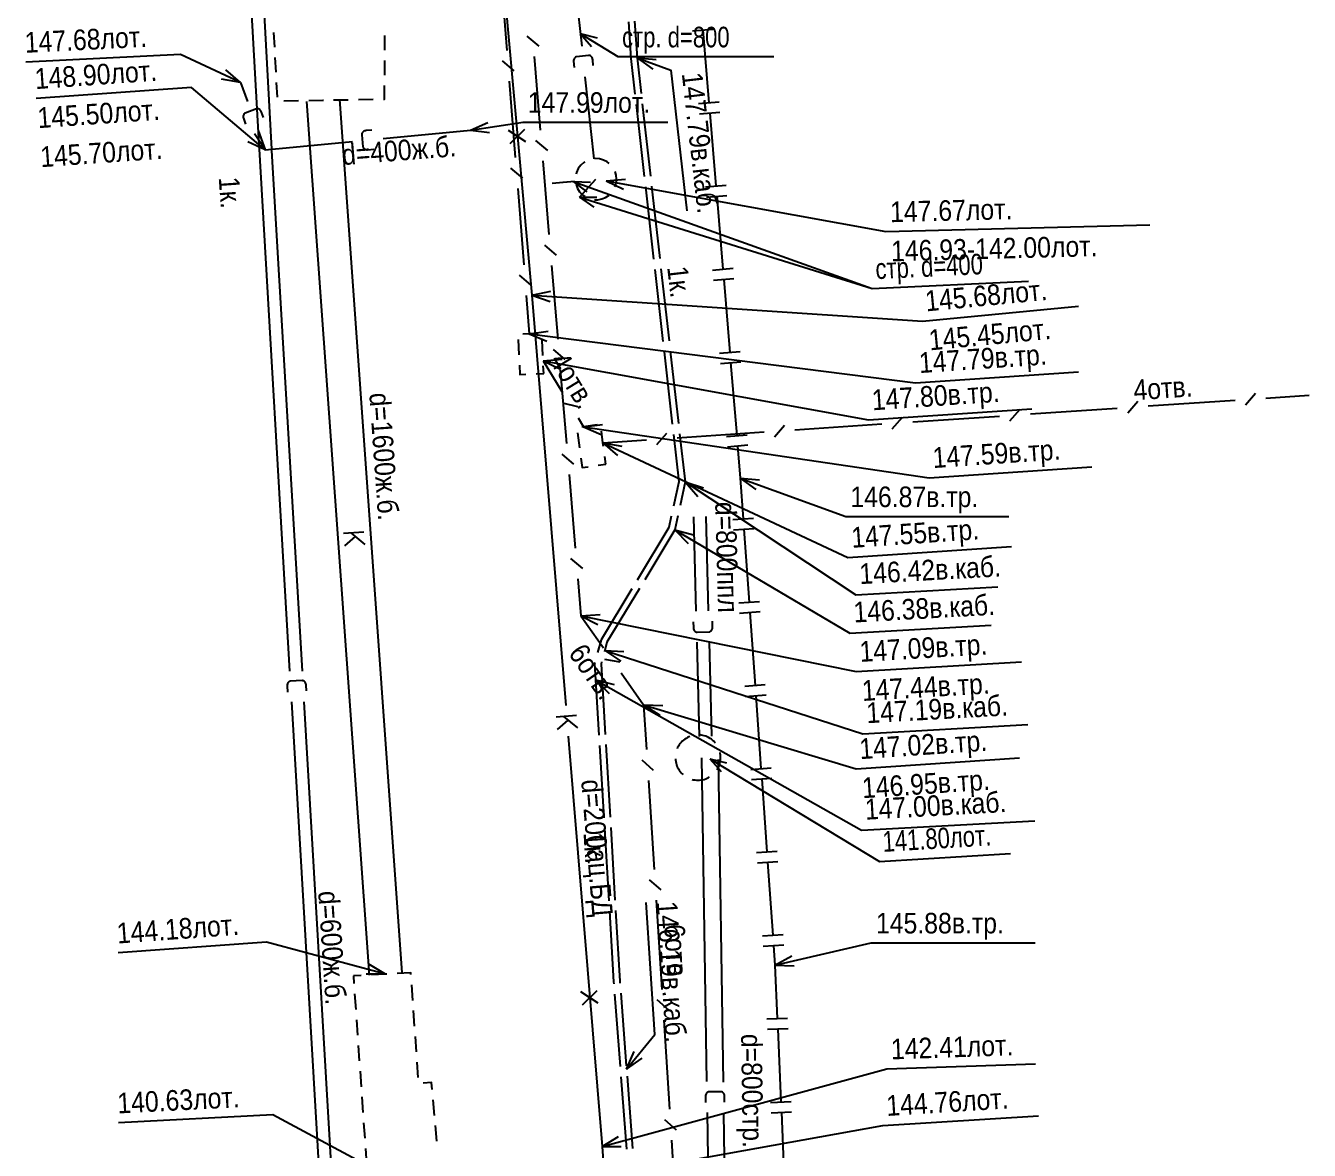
# Model space of a CAD drawing. Header units: metres. Extents: x -3947 to -3704, y 4976 to 6609.
# Drawn here: x -3833.9 to -3771.6, y 5444.9 to 5499.5 of the extents above; entities that cross this region are included whole.
import ezdxf
from ezdxf.enums import TextEntityAlignment as Align

# ---------------------------------------------------------------- set-up
doc = ezdxf.new("R2010")
doc.units = ezdxf.units.M
doc.header["$MEASUREMENT"] = 0
for name, color, linetype, lineweight in [('Водосток', 7, 'Continuous', 25), ('Газопровод', 7, 'Continuous', 25), ('Кабели', 7, 'Continuous', 25), ('Кабель связи', 7, 'Continuous', 25), ('Кабель электрический', 7, 'Continuous', 25), ('Канализация самотёчная', 7, 'Continuous', 25)]:
    doc.layers.add(name, color=color, linetype=linetype, lineweight=lineweight)
doc.styles.add('Style-RUSSIAN_1251', font='RUSSIAN_1251.shx')
doc.styles.add('Style-RUSSIAN_1251 I 0.00000', font='RUSSIAN_1251.shx')
doc.linetypes.add('Stok', pattern='A,-1.75,[108,dgnlstyle-500_multi_und.shx,S=0.007373,R=0,X=0,Y=0],-1.75', length=3.5)

msp = doc.modelspace()

# ---------------------------------------------------------------- linework, layer by layer
at = {"layer": 'Водосток', "linetype": 'Continuous'}
for p, q in [((-3824.128, 5521.655), (-3822.572, 5493.428)), ((-3823.529, 5521.699), (-3821.974, 5493.483)), ((-3807.345, 5502.458), (-3806.919, 5498.484)), ((-3806.985, 5499.105), (-3806.435, 5498.472)), ((-3806.985, 5499.105), (-3806.173, 5498.898)), ((-3823.479, 5496.723), (-3824.188, 5497.332)), ((-3806.759, 5496.992), (-3806.333, 5493.018)), ((-3823.479, 5496.723), (-3824.4, 5496.879)), ((-3823.479, 5496.723), (-3823.136, 5495.793)), ((-3812.316, 5494.404), (-3811.465, 5494.789)), ((-3822.273, 5493.455), (-3823.122, 5493.845)), ((-3822.273, 5493.455), (-3822.799, 5494.227)), ((-3822.617, 5494.386), (-3822.273, 5493.455)), ((-3822.273, 5493.455), (-3818.041, 5493.859)), ((-3816.548, 5494.001), (-3812.316, 5494.404)), ((-3812.316, 5494.404), (-3811.388, 5494.295)), ((-3822.575, 5493.483), (-3821.092, 5468.151)), ((-3821.971, 5493.427), (-3820.491, 5468.15)), ((-3805.725, 5491.947), (-3804.795, 5492.032)), ((-3808.357, 5491.83), (-3807.66, 5491.895)), ((-3807.336, 5491.925), (-3806.667, 5491.419)), ((-3807.336, 5491.925), (-3806.498, 5491.89)), ((-3807.023, 5491.152), (-3806.552, 5491.67)), ((-3805.725, 5491.947), (-3804.884, 5491.54)), ((-3807.023, 5491.152), (-3806.334, 5490.675)), ((-3807.023, 5491.152), (-3806.185, 5491.152)), ((-3801.358, 5471.058), (-3801.481, 5475.638)), ((-3800.759, 5471.074), (-3800.881, 5475.654)), ((-3801.196, 5464.978), (-3801.318, 5469.558)), ((-3800.596, 5464.994), (-3800.718, 5469.575)), ((-3821.005, 5466.653), (-3819.522, 5441.32)), ((-3820.404, 5466.653), (-3818.924, 5441.376)), ((-3801.102, 5463.936), (-3800.857, 5448.224)), ((-3800.701, 5463.899), (-3800.146, 5463.271)), ((-3800.701, 5463.899), (-3799.887, 5463.698)), ((-3800.3, 5463.862), (-3800.057, 5448.193)), ((-3800.834, 5446.724), (-3800.59, 5431.012)), ((-3800.034, 5446.693), (-3799.79, 5431.025))]:
    msp.add_line(p, q, dxfattribs=at)
at = {"layer": 'Водосток', "linetype": 'Continuous', "flags": 128}
for points in [[(-3806.985, 5499.105), (-3805.158, 5497.979), (-3797.597, 5497.979)], [(-3823.479, 5496.723), (-3826.384, 5498.086), (-3833.901, 5497.712)], [(-3806.355, 5497.549), (-3806.384, 5497.825), (-3806.391, 5497.864), (-3806.401, 5497.893), (-3806.417, 5497.932), (-3806.439, 5497.967), (-3806.462, 5497.992), (-3806.495, 5498.014), (-3806.529, 5498.031), (-3806.557, 5498.035), (-3806.585, 5498.037), (-3807.166, 5497.974), (-3807.191, 5497.967), (-3807.211, 5497.958), (-3807.234, 5497.942), (-3807.251, 5497.924), (-3807.271, 5497.898), (-3807.289, 5497.871), (-3807.299, 5497.838), (-3807.31, 5497.79), (-3807.311, 5497.753), (-3807.278, 5497.445)], [(-3822.273, 5493.455), (-3825.85, 5496.477), (-3833.393, 5495.951)], [(-3822.361, 5495.024), (-3822.457, 5495.285), (-3822.472, 5495.32), (-3822.489, 5495.346), (-3822.514, 5495.381), (-3822.544, 5495.409), (-3822.573, 5495.428), (-3822.61, 5495.441), (-3822.647, 5495.449), (-3822.675, 5495.446), (-3822.703, 5495.441), (-3823.251, 5495.238), (-3823.274, 5495.225), (-3823.291, 5495.212), (-3823.309, 5495.19), (-3823.321, 5495.169), (-3823.335, 5495.139), (-3823.345, 5495.108), (-3823.347, 5495.074), (-3823.346, 5495.025), (-3823.338, 5494.989), (-3823.231, 5494.698)], [(-3812.316, 5494.404), (-3809.76, 5494.801), (-3802.735, 5494.801)], [(-3817.1, 5494.411), (-3817.376, 5494.385), (-3817.415, 5494.379), (-3817.444, 5494.369), (-3817.484, 5494.354), (-3817.519, 5494.332), (-3817.544, 5494.309), (-3817.567, 5494.277), (-3817.584, 5494.243), (-3817.588, 5494.215), (-3817.59, 5494.187), (-3817.535, 5493.605), (-3817.528, 5493.58), (-3817.519, 5493.56), (-3817.503, 5493.537), (-3817.485, 5493.52), (-3817.46, 5493.499), (-3817.433, 5493.481), (-3817.4, 5493.47), (-3817.353, 5493.459), (-3817.316, 5493.458), (-3817.007, 5493.487)], [(-3806.76, 5492.869), (-3806.816, 5492.836), (-3806.965, 5492.703), (-3807.084, 5492.543), (-3807.17, 5492.362), (-3807.191, 5492.275)], [(-3805.592, 5492.794), (-3805.687, 5492.87), (-3805.865, 5492.96), (-3806.058, 5493.014), (-3806.257, 5493.028), (-3806.29, 5493.023)], [(-3805.302, 5491.661), (-3805.266, 5491.751), (-3805.23, 5491.947), (-3805.227, 5492.028)], [(-3805.227, 5492.028), (-3805.247, 5492.227), (-3805.299, 5492.396)], [(-3807.336, 5491.925), (-3792.819, 5486.716), (-3785.229, 5487.074)], [(-3807.195, 5491.78), (-3807.193, 5491.771), (-3807.123, 5491.584), (-3807.017, 5491.415), (-3806.879, 5491.27), (-3806.76, 5491.186)], [(-3805.725, 5491.947), (-3792.155, 5489.483), (-3779.354, 5489.808)], [(-3807.023, 5491.152), (-3792.819, 5486.716), (-3785.229, 5487.074)], [(-3806.291, 5491.034), (-3806.138, 5491.032), (-3805.941, 5491.07), (-3805.757, 5491.146), (-3805.591, 5491.257), (-3805.589, 5491.258)], [(-3801.506, 5470.543), (-3801.498, 5470.266), (-3801.495, 5470.227), (-3801.487, 5470.197), (-3801.475, 5470.156), (-3801.456, 5470.12), (-3801.434, 5470.093), (-3801.404, 5470.069), (-3801.371, 5470.049), (-3801.343, 5470.043), (-3801.316, 5470.039), (-3800.731, 5470.054), (-3800.706, 5470.06), (-3800.685, 5470.067), (-3800.66, 5470.082), (-3800.643, 5470.098), (-3800.62, 5470.122), (-3800.6, 5470.147), (-3800.587, 5470.18), (-3800.573, 5470.226), (-3800.569, 5470.263), (-3800.577, 5470.573)], [(-3820.274, 5467.19), (-3820.29, 5467.467), (-3820.295, 5467.506), (-3820.303, 5467.535), (-3820.317, 5467.576), (-3820.337, 5467.611), (-3820.36, 5467.637), (-3820.391, 5467.661), (-3820.424, 5467.68), (-3820.452, 5467.685), (-3820.48, 5467.688), (-3821.064, 5467.654), (-3821.089, 5467.648), (-3821.109, 5467.639), (-3821.133, 5467.624), (-3821.151, 5467.607), (-3821.172, 5467.583), (-3821.191, 5467.556), (-3821.203, 5467.524), (-3821.217, 5467.477), (-3821.219, 5467.44), (-3821.201, 5467.131)], [(-3801.666, 5464.98), (-3801.719, 5464.958), (-3801.789, 5464.925), (-3801.855, 5464.886), (-3801.919, 5464.844), (-3801.979, 5464.796), (-3802.036, 5464.745), (-3802.09, 5464.69), (-3802.139, 5464.631), (-3802.184, 5464.569), (-3802.225, 5464.504), (-3802.261, 5464.436), (-3802.285, 5464.384)], [(-3800.418, 5464.644), (-3800.455, 5464.688), (-3800.508, 5464.744), (-3800.565, 5464.795), (-3800.626, 5464.842), (-3800.689, 5464.885), (-3800.756, 5464.924), (-3800.825, 5464.957), (-3800.896, 5464.986), (-3800.969, 5465.01), (-3801.043, 5465.029), (-3801.119, 5465.042), (-3801.176, 5465.048)], [(-3800.351, 5463.354), (-3800.321, 5463.402), (-3800.285, 5463.47), (-3800.253, 5463.54), (-3800.227, 5463.612), (-3800.206, 5463.686), (-3800.19, 5463.761), (-3800.179, 5463.837), (-3800.174, 5463.914), (-3800.174, 5463.99), (-3800.179, 5464.067), (-3800.19, 5464.143), (-3800.201, 5464.199)], [(-3802.371, 5463.896), (-3802.367, 5463.839), (-3802.356, 5463.763), (-3802.341, 5463.688), (-3802.319, 5463.614), (-3802.293, 5463.542), (-3802.262, 5463.472), (-3802.226, 5463.404), (-3802.186, 5463.339), (-3802.14, 5463.277), (-3802.091, 5463.218), (-3802.038, 5463.162), (-3801.995, 5463.124)], [(-3800.701, 5463.899), (-3792.462, 5458.909), (-3786.105, 5459.296)], [(-3801.558, 5462.891), (-3801.503, 5462.877), (-3801.427, 5462.864), (-3801.351, 5462.856), (-3801.274, 5462.853), (-3801.197, 5462.856), (-3801.121, 5462.864)], [(-3801.121, 5462.864), (-3801.045, 5462.877), (-3800.971, 5462.895), (-3800.898, 5462.919), (-3800.827, 5462.948), (-3800.757, 5462.981), (-3800.708, 5463.01)], [(-3799.981, 5447.226), (-3799.985, 5447.504), (-3799.988, 5447.543), (-3799.995, 5447.573), (-3800.007, 5447.614), (-3800.026, 5447.65), (-3800.047, 5447.677), (-3800.078, 5447.702), (-3800.11, 5447.722), (-3800.138, 5447.729), (-3800.165, 5447.733), (-3800.75, 5447.724), (-3800.775, 5447.719), (-3800.796, 5447.712), (-3800.821, 5447.698), (-3800.839, 5447.681), (-3800.862, 5447.658), (-3800.882, 5447.632), (-3800.895, 5447.6), (-3800.91, 5447.554), (-3800.914, 5447.517), (-3800.91, 5447.207)], [(-3808.219, 5443.221), (-3792.301, 5446.089), (-3784.747, 5446.561)]]:
    msp.add_lwpolyline(points, dxfattribs=at)
at = {"layer": 'Водосток', "linetype": 'Stok', "flags": 128}
for points in [[(-3807.023, 5491.152), (-3806.227, 5492.028)], [(-3808.357, 5491.83), (-3807.275, 5491.93)]]:
    msp.add_lwpolyline(points, dxfattribs=at)
at = {"layer": 'Газопровод', "linetype": 'Continuous'}
for p, q in [((-3801.541, 5499.236), (-3800.544, 5499.32)), ((-3801.043, 5499.278), (-3800.746, 5495.738)), ((-3801.245, 5495.696), (-3800.248, 5495.779)), ((-3801.203, 5495.198), (-3800.206, 5495.281)), ((-3800.705, 5495.239), (-3800.408, 5491.699)), ((-3800.906, 5491.657), (-3799.91, 5491.741)), ((-3800.865, 5491.159), (-3799.868, 5491.243)), ((-3800.366, 5491.201), (-3800.07, 5487.66)), ((-3800.568, 5487.619), (-3799.572, 5487.702)), ((-3800.526, 5487.121), (-3799.53, 5487.204)), ((-3800.028, 5487.162), (-3799.732, 5483.622)), ((-3800.23, 5483.58), (-3799.234, 5483.664)), ((-3800.188, 5483.082), (-3799.192, 5483.165)), ((-3799.69, 5483.124), (-3799.394, 5479.583)), ((-3799.892, 5479.542), (-3798.895, 5479.625)), ((-3799.85, 5479.043), (-3798.854, 5479.127)), ((-3799.22, 5477.51), (-3798.459, 5476.969)), ((-3799.22, 5477.51), (-3798.289, 5477.439)), ((-3799.579, 5475.507), (-3798.581, 5475.578)), ((-3799.543, 5475.009), (-3798.546, 5475.08)), ((-3799.045, 5475.044), (-3798.793, 5471.5)), ((-3799.291, 5471.465), (-3798.294, 5471.536)), ((-3799.256, 5470.966), (-3798.259, 5471.037)), ((-3798.757, 5471.002), (-3798.505, 5467.458)), ((-3799.004, 5467.422), (-3798.007, 5467.493)), ((-3798.969, 5466.924), (-3797.971, 5466.995)), ((-3798.47, 5466.959), (-3798.218, 5463.415)), ((-3798.717, 5463.38), (-3797.719, 5463.451)), ((-3798.681, 5462.881), (-3797.684, 5462.952)), ((-3798.182, 5462.917), (-3797.931, 5459.373)), ((-3798.429, 5459.337), (-3797.432, 5459.408)), ((-3798.394, 5458.839), (-3797.396, 5458.91)), ((-3797.895, 5458.874), (-3797.643, 5455.33)), ((-3798.142, 5455.295), (-3797.144, 5455.366)), ((-3798.106, 5454.796), (-3797.109, 5454.867)), ((-3797.54, 5453.88), (-3796.72, 5454.327)), ((-3797.54, 5453.88), (-3796.607, 5453.84)), ((-3797.926, 5451.262), (-3796.927, 5451.305)), ((-3797.904, 5450.762), (-3796.905, 5450.806)), ((-3797.405, 5450.784), (-3797.25, 5447.235)), ((-3797.75, 5447.213), (-3796.751, 5447.257)), ((-3797.728, 5446.714), (-3796.729, 5446.757)), ((-3797.228, 5446.735), (-3797.073, 5443.186))]:
    msp.add_line(p, q, dxfattribs=at)
at = {"layer": 'Газопровод', "linetype": 'Continuous', "flags": 128}
for points in [[(-3799.352, 5479.085), (-3799.22, 5477.51), (-3799.08, 5475.543)], [(-3799.22, 5477.51), (-3794.105, 5475.659), (-3786.191, 5475.659)], [(-3797.608, 5454.832), (-3797.54, 5453.88), (-3797.427, 5451.284)], [(-3797.54, 5453.88), (-3792.863, 5454.965), (-3784.913, 5454.965)]]:
    msp.add_lwpolyline(points, dxfattribs=at)
at = {"layer": 'Кабель связи', "linetype": 'Continuous'}
for p, q in [((-3810.841, 5501.99), (-3810.549, 5498.281)), ((-3809.576, 5498.977), (-3809.004, 5498.493)), ((-3810.775, 5497.777), (-3810.205, 5497.29)), ((-3809.228, 5497.987), (-3808.929, 5494.41)), ((-3810.431, 5496.786), (-3810.14, 5493.077)), ((-3809.152, 5493.904), (-3808.58, 5493.42)), ((-3808.804, 5492.915), (-3808.505, 5489.337)), ((-3810.366, 5492.572), (-3809.796, 5492.086)), ((-3810.022, 5491.581), (-3809.73, 5487.872)), ((-3808.729, 5488.832), (-3808.156, 5488.348)), ((-3808.38, 5487.843), (-3808.081, 5484.265)), ((-3809.956, 5487.368), (-3809.386, 5486.881)), ((-3809.612, 5486.377), (-3809.467, 5484.522)), ((-3809.467, 5484.522), (-3808.542, 5484.658)), ((-3809.467, 5484.522), (-3808.605, 5484.161)), ((-3810.005, 5484.246), (-3809.968, 5483.503)), ((-3808.806, 5483.475), (-3808.842, 5484.219)), ((-3808.793, 5483.213), (-3807.863, 5483.298)), ((-3808.305, 5483.76), (-3807.732, 5483.276)), ((-3808.793, 5483.213), (-3807.952, 5482.806)), ((-3808.793, 5483.213), (-3807.878, 5481.721)), ((-3808.763, 5482.604), (-3808.781, 5482.976)), ((-3807.956, 5482.77), (-3807.657, 5479.193)), ((-3809.135, 5482.586), (-3808.763, 5482.604)), ((-3774.709, 5481.074), (-3774.216, 5481.639)), ((-3773.714, 5481.407), (-3771.606, 5481.55)), ((-3807.851, 5481.169), (-3807.122, 5480.994)), ((-3786.136, 5480.301), (-3785.643, 5480.866)), ((-3785.141, 5480.634), (-3780.924, 5480.919)), ((-3780.422, 5480.688), (-3779.929, 5481.252)), ((-3779.428, 5481.021), (-3775.211, 5481.306)), ((-3807.094, 5480.442), (-3806.831, 5480.012)), ((-3806.831, 5480.012), (-3805.904, 5480.128)), ((-3796.567, 5479.862), (-3792.351, 5480.147)), ((-3791.849, 5479.915), (-3791.356, 5480.48)), ((-3790.854, 5480.248), (-3786.637, 5480.533)), ((-3807.123, 5479.72), (-3807.022, 5478.983)), ((-3806.831, 5480.012), (-3805.977, 5479.634)), ((-3803.275, 5479.143), (-3802.782, 5479.707)), ((-3802.28, 5479.475), (-3798.064, 5479.761)), ((-3797.562, 5479.529), (-3797.069, 5480.093)), ((-3805.885, 5479.232), (-3803.777, 5479.374)), ((-3805.885, 5479.232), (-3805.176, 5478.624)), ((-3805.885, 5479.232), (-3804.964, 5479.077)), ((-3807.881, 5478.687), (-3807.309, 5478.203)), ((-3805.743, 5478.193), (-3805.794, 5478.561)), ((-3807.532, 5477.698), (-3807.233, 5474.121)), ((-3806.112, 5478.142), (-3805.743, 5478.193)), ((-3807.457, 5473.615), (-3806.885, 5473.131)), ((-3807.108, 5472.626), (-3806.959, 5470.837)), ((-3806.959, 5470.837), (-3806.027, 5470.903)), ((-3806.959, 5470.837), (-3806.127, 5470.413)), ((-3806.959, 5470.837), (-3805.867, 5469.284)), ((-3805.804, 5468.735), (-3805.066, 5468.607)), ((-3805.003, 5468.058), (-3803.911, 5466.505)), ((-3803.911, 5466.505), (-3803.121, 5466.007)), ((-3803.911, 5466.505), (-3802.977, 5466.486)), ((-3803.911, 5466.505), (-3803.773, 5464.343)), ((-3804.007, 5463.842), (-3803.444, 5463.347)), ((-3803.678, 5462.846), (-3803.403, 5458.522)), ((-3803.637, 5458.021), (-3803.074, 5457.526)), ((-3803.308, 5457.025), (-3803.032, 5452.701)), ((-3803.266, 5452.2), (-3802.703, 5451.705)), ((-3802.937, 5451.204), (-3802.662, 5446.88)), ((-3802.895, 5446.379), (-3802.333, 5445.884)), ((-3802.567, 5445.383), (-3802.291, 5441.059))]:
    msp.add_line(p, q, dxfattribs=at)
at = {"layer": 'Кабель связи', "linetype": 'Continuous', "flags": 128}
for points in [[(-3809.024, 5484.544), (-3809.467, 5484.522), (-3809.767, 5484.508)], [(-3809.467, 5484.522), (-3790.714, 5482.151), (-3782.81, 5482.685)], [(-3809.944, 5483.003), (-3809.922, 5482.548), (-3809.634, 5482.562)], [(-3808.793, 5483.213), (-3792.999, 5480.343), (-3785.068, 5480.88)], [(-3806.172, 5480.102), (-3806.831, 5480.012), (-3806.909, 5480.001)], [(-3806.831, 5480.012), (-3790.05, 5477.54), (-3782.154, 5478.074)], [(-3805.861, 5479.057), (-3805.885, 5479.232), (-3805.962, 5479.794)], [(-3805.885, 5479.232), (-3793.995, 5473.667), (-3786.056, 5474.204)], [(-3806.954, 5478.487), (-3806.893, 5478.035), (-3806.607, 5478.074)], [(-3806.959, 5470.837), (-3793.605, 5468.131), (-3785.577, 5468.607)], [(-3803.911, 5466.505), (-3793.605, 5463.409), (-3785.672, 5463.941)]]:
    msp.add_lwpolyline(points, dxfattribs=at)
at = {"layer": 'Кабель электрический', "linetype": 'Continuous'}
for p, q in [((-3804.23, 5497.92), (-3803.47, 5497.377)), ((-3804.23, 5497.92), (-3803.299, 5497.847)), ((-3803.978, 5495.692), (-3803.581, 5492.184)), ((-3804.279, 5495.663), (-3803.882, 5492.154)), ((-3803.826, 5491.658), (-3803.43, 5488.149)), ((-3803.525, 5491.688), (-3803.128, 5488.18)), ((-3803.374, 5487.652), (-3802.978, 5484.144)), ((-3803.072, 5487.683), (-3802.675, 5484.175)), ((-3802.922, 5483.647), (-3802.526, 5480.138)), ((-3802.618, 5483.678), (-3802.221, 5480.17)), ((-3801.9, 5477.33), (-3801.287, 5476.626)), ((-3801.9, 5477.33), (-3801.011, 5477.043)), ((-3802.4, 5475.01), (-3801.752, 5474.337)), ((-3802.4, 5475.01), (-3801.498, 5474.768)), ((-3805.8, 5469.147), (-3805.02, 5468.633)), ((-3805.8, 5469.147), (-3804.867, 5469.109)), ((-3806.243, 5467.729), (-3805.583, 5467.067)), ((-3806.243, 5467.729), (-3805.337, 5467.502)), ((-3806.053, 5464.545), (-3805.843, 5461.021)), ((-3805.749, 5464.58), (-3805.541, 5461.056)), ((-3805.814, 5460.521), (-3805.604, 5456.997)), ((-3805.511, 5460.557), (-3805.303, 5457.032)), ((-3805.324, 5452.475), (-3805.055, 5448.954)), ((-3805.026, 5452.511), (-3804.757, 5448.991)), ((-3804.744, 5448.823), (-3804.365, 5449.677)), ((-3804.744, 5448.823), (-3803.979, 5449.359)), ((-3805.017, 5448.455), (-3804.748, 5444.935)), ((-3804.718, 5448.492), (-3804.449, 5444.972))]:
    msp.add_line(p, q, dxfattribs=at)
at = {"layer": 'Кабель электрический', "linetype": 'Continuous', "flags": 128}
for points in [[(-3804.65, 5499.676), (-3804.53, 5497.89), (-3804.335, 5496.16)], [(-3804.35, 5499.705), (-3804.23, 5497.92), (-3804.034, 5496.189)], [(-3804.23, 5497.92), (-3802.584, 5497.321), (-3801.811, 5490.493)], [(-3802.47, 5479.641), (-3802.21, 5477.34), (-3802.467, 5476.152)], [(-3802.165, 5479.673), (-3801.9, 5477.33), (-3802.147, 5476.184)], [(-3801.9, 5477.33), (-3793.611, 5471.859), (-3786.722, 5472.241)], [(-3802.572, 5475.664), (-3802.69, 5475.12), (-3804.224, 5472.571)], [(-3802.252, 5475.695), (-3802.4, 5475.01), (-3803.86, 5472.586)], [(-3802.4, 5475.01), (-3793.9, 5469.995), (-3787.053, 5470.374)], [(-3804.482, 5472.143), (-3805.97, 5469.67), (-3806.143, 5469.049)], [(-3804.118, 5472.158), (-3805.69, 5469.55), (-3805.818, 5469.082)], [(-3805.8, 5469.147), (-3793.273, 5465.106), (-3785.264, 5465.55)], [(-3806.277, 5468.567), (-3806.29, 5468.52), (-3806.083, 5465.044)], [(-3805.95, 5468.6), (-3805.98, 5468.49), (-3805.778, 5465.079)], [(-3806.243, 5467.729), (-3793.347, 5460.422), (-3784.921, 5460.888)], [(-3805.574, 5456.498), (-3805.37, 5453.07), (-3805.363, 5452.973)], [(-3805.273, 5456.533), (-3805.07, 5453.09), (-3805.064, 5453.009)], [(-3804.744, 5448.823), (-3803.361, 5450.504), (-3803.785, 5456.915)]]:
    msp.add_lwpolyline(points, dxfattribs=at)
at = {"layer": 'Канализация самотёчная', "linetype": 'Continuous'}
for p, q in [((-3811.275, 5507.789), (-3809.336, 5486.401)), ((-3821.814, 5498.436), (-3821.852, 5499.146)), ((-3816.491, 5498.997), (-3816.492, 5498.286)), ((-3821.749, 5497.227), (-3821.787, 5497.937)), ((-3816.493, 5497.786), (-3816.495, 5497.075)), ((-3821.684, 5496.018), (-3821.722, 5496.727)), ((-3820.665, 5495.832), (-3821.376, 5495.82)), ((-3818.244, 5495.872), (-3818.955, 5495.86)), ((-3817.033, 5495.892), (-3817.744, 5495.88)), ((-3809.69, 5494.445), (-3810.409, 5493.749)), ((-3809.634, 5493.847), (-3810.47, 5494.396)), ((-3809.336, 5486.401), (-3808.421, 5486.591)), ((-3809.336, 5486.401), (-3808.455, 5486.092)), ((-3809.336, 5486.401), (-3807.695, 5466.484)), ((-3817.491, 5474.901), (-3818.479, 5474.831)), ((-3817.912, 5474.681), (-3818.436, 5474.232)), ((-3818.127, 5474.856), (-3817.448, 5474.302)), ((-3807.169, 5465.998), (-3808.156, 5465.916)), ((-3807.804, 5465.945), (-3807.119, 5465.399)), ((-3807.587, 5465.772), (-3808.107, 5465.318)), ((-3807.571, 5464.99), (-3805.93, 5445.073)), ((-3817.622, 5453.375), (-3817.998, 5453.354)), ((-3817.998, 5453.354), (-3817.972, 5452.978)), ((-3816.438, 5453.441), (-3817.372, 5453.434)), ((-3816.438, 5453.441), (-3817.242, 5453.917)), ((-3815.115, 5452.166), (-3815.169, 5452.918)), ((-3817.937, 5452.479), (-3817.885, 5451.728)), ((-3806.126, 5452.026), (-3806.957, 5452.582)), ((-3806.177, 5452.624), (-3806.902, 5451.934)), ((-3815.026, 5450.916), (-3815.079, 5451.668)), ((-3817.85, 5451.229), (-3817.798, 5450.477)), ((-3814.936, 5449.666), (-3814.99, 5450.417)), ((-3817.763, 5449.978), (-3817.711, 5449.227)), ((-3814.847, 5448.415), (-3814.901, 5449.167)), ((-3817.676, 5448.728), (-3817.624, 5447.976)), ((-3817.589, 5447.477), (-3817.536, 5446.726)), ((-3814.063, 5446.583), (-3814.133, 5447.333)), ((-3817.502, 5446.227), (-3817.449, 5445.475)), ((-3813.946, 5445.335), (-3814.017, 5446.085)), ((-3805.93, 5445.073), (-3805.127, 5445.551)), ((-3817.415, 5444.976), (-3817.362, 5444.225)), ((-3805.93, 5445.073), (-3804.996, 5445.068)), ((-3805.93, 5445.073), (-3804.376, 5425.124))]:
    msp.add_line(p, q, dxfattribs=at)
at = {"layer": 'Канализация самотёчная', "linetype": 'Continuous', "flags": 128}
for points in [[(-3816.496, 5496.575), (-3816.497, 5495.9), (-3816.533, 5495.9)], [(-3820.275, 5495.794), (-3817.236, 5453.384)], [(-3819.455, 5495.852), (-3819.477, 5495.851), (-3820.165, 5495.84)], [(-3818.679, 5495.908), (-3815.64, 5453.498)], [(-3809.336, 5486.401), (-3790.382, 5485.139), (-3782.812, 5485.86)], [(-3816.438, 5453.441), (-3822.214, 5454.999), (-3829.409, 5454.472)], [(-3816.37, 5453.444), (-3816.438, 5453.441), (-3817.122, 5453.403)], [(-3815.204, 5453.417), (-3815.211, 5453.509), (-3815.871, 5453.472)], [(-3805.93, 5445.073), (-3792.103, 5448.842), (-3784.893, 5449.085)], [(-3814.18, 5447.831), (-3814.213, 5448.185), (-3814.61, 5448.152)], [(-3815.502, 5443.17), (-3821.902, 5446.61), (-3829.404, 5446.225)]]:
    msp.add_lwpolyline(points, dxfattribs=at)

# ---------------------------------------------------------------- texts
at = {"layer": 'Водосток', "linetype": 'Continuous', "style": 'Style-RUSSIAN_1251'}
for s, width, p in [('стр. d=800 ', 0.8, (-3804.958, 5499.429)), ('147.99лот.', 0.9, (-3809.535, 5496.251))]:
    msp.add_text(s, height=1, dxfattribs=dict(at, width=width)).set_placement(p, align=Align.TOP_LEFT)
for s, rotation, width, p in [('147.68лот.', 2.8461, 0.899998, (-3833.973, 5499.161)), ('148.90лот.', 3.993, 0.899998, (-3833.494, 5497.397)), ('145.50лот.', 3.993, 0.899998, (-3833.362, 5495.502)), ('145.70лот.', 3.993, 0.899998, (-3833.23, 5493.607)), ('147.67лот.', 1.4571, 0.9, (-3791.967, 5490.938)), ('146.93-142.00лот.', 1.4571, 0.9, (-3791.919, 5489.038)), ('стр. d=400 ', 2.6992, 0.8, (-3792.687, 5488.174)), ('стр. d=400 ', 2.6992, 0.8, (-3792.687, 5488.174)), ('141.80лот.', 3.4781, 0.8, (-3792.35, 5460.369)), ('144.76лот.', 3.5782, 0.899998, (-3792.167, 5447.55))]:
    msp.add_text(s, height=1, rotation=rotation, dxfattribs=dict(at, width=width)).set_placement(p, align=Align.TOP_LEFT)
at = {"layer": 'Водосток', "linetype": 'Continuous'}
for s, rotation, style, width, p in [('d=400ж.б.', 4.50425, 'Style-RUSSIAN_1251', 0.899998, (-3818.509, 5492.712)), ('d=800ппл', 271.5331, 'Style-RUSSIAN_1251 I 0.00000', 0.9, (-3800.44, 5476.355)), ('d=600ж.б.', 273.792, 'Style-RUSSIAN_1251', 0.899998, (-3819.709, 5457.45)), ('d=800стр.', 270.92369, 'Style-RUSSIAN_1251 I 0.00000', 0.9, (-3799.185, 5450.534))]:
    msp.add_text(s, height=1, rotation=rotation, dxfattribs=dict(at, style=style, width=width)).set_placement(p)
at = {"layer": 'Газопровод', "linetype": 'Continuous', "style": 'Style-RUSSIAN_1251', "width": 0.9}
for s, p in [('146.87в.тр.', (-3793.88, 5477.109)), ('145.88в.тр.', (-3792.638, 5456.415))]:
    msp.add_text(s, height=1, dxfattribs=at).set_placement(p, align=Align.TOP_LEFT)
at = {"layer": 'Кабели', "linetype": 'Continuous', "style": 'Style-RUSSIAN_1251', "width": 0.899998}
msp.add_text('1к.', height=1, rotation=274.06852, dxfattribs=at).set_placement((-3824.535, 5492.106))
at = {"layer": 'Кабель связи', "linetype": 'Continuous', "style": 'Style-RUSSIAN_1251', "width": 0.9}
for s, rotation, p in [('147.79в.тр.', 3.8683, (-3790.587, 5483.613)), ('147.80в.тр.', 3.8683, (-3792.873, 5481.805)), ('147.59в.тр.', 3.8683, (-3789.923, 5479.002)), ('147.55в.тр.', 3.8683, (-3793.868, 5475.129)), ('147.09в.тр.', 3.3947, (-3793.466, 5469.592)), ('147.44в.тр.', 3.3947, (-3793.353, 5467.695)), ('147.02в.тр.', 3.833, (-3793.477, 5464.871)), ('146.95в.тр.', 3.833, (-3793.35, 5462.975))]:
    msp.add_text(s, height=1, rotation=rotation, dxfattribs=at).set_placement(p, align=Align.TOP_LEFT)
at = {"layer": 'Кабель связи', "linetype": 'Continuous', "style": 'Style-RUSSIAN_1251 I 0.00000', "width": 0.9}
for s, rotation, p in [('4отв.', 301.508, (-3808.505, 5483.221)), ('4отв.', 3.868, (-3780.107, 5481.293)), ('6отв.', 304.81, (-3807.598, 5469.014)), ('6отв.', 273.477, (-3802.921, 5455.835))]:
    msp.add_text(s, height=1, rotation=rotation, dxfattribs=at).set_placement(p)
at = {"layer": 'Кабель электрический', "linetype": 'Continuous', "style": 'Style-RUSSIAN_1251', "width": 0.9}
for s, rotation, p in [('147.79в.каб.', 276.4562, (-3801.068, 5497.266)), ('146.42в.каб.', 3.1695, (-3793.47, 5473.369)), ('146.38в.каб.', 3.1695, (-3793.758, 5471.505)), ('147.19в.каб.', 3.1695, (-3793.131, 5466.616)), ('147.00в.каб.', 3.1695, (-3793.205, 5461.932)), ('146.19в.каб.', 273.7778, (-3802.288, 5457.014))]:
    msp.add_text(s, height=1, rotation=rotation, dxfattribs=at).set_placement(p, align=Align.TOP_LEFT)
at = {"layer": 'Кабель электрический', "linetype": 'Continuous', "style": 'Style-RUSSIAN_1251 I 0.00000', "width": 0.9}
for rotation, p in [(276.456, (-3802.77, 5487.752)), (273.408, (-3806.83, 5460.295))]:
    msp.add_text('1к.', height=1, rotation=rotation, dxfattribs=at).set_placement(p)
at = {"layer": 'Канализация самотёчная', "linetype": 'Continuous', "style": 'Style-RUSSIAN_1251', "width": 0.899998}
for s, rotation, p in [('145.68лот.', 5.4411, (-3790.295, 5486.604)), ('145.45лот.', 5.4411, (-3790.115, 5484.712)), ('144.18лот.', 4.1871, (-3829.515, 5455.919)), ('142.41лот.', 1.9349, (-3791.927, 5450.298)), ('140.63лот.', 2.9372, (-3829.479, 5447.673))]:
    msp.add_text(s, height=1, rotation=rotation, dxfattribs=at).set_placement(p, align=Align.TOP_LEFT)
for s, rotation, p in [('d=1600ж.б.', 274.03859, (-3817.227, 5481.631)), ('d=200ац.БД', 274.72786, (-3806.946, 5462.854))]:
    msp.add_text(s, height=1, rotation=rotation, dxfattribs=at).set_placement(p)

doc.saveas('drawing.dxf')
